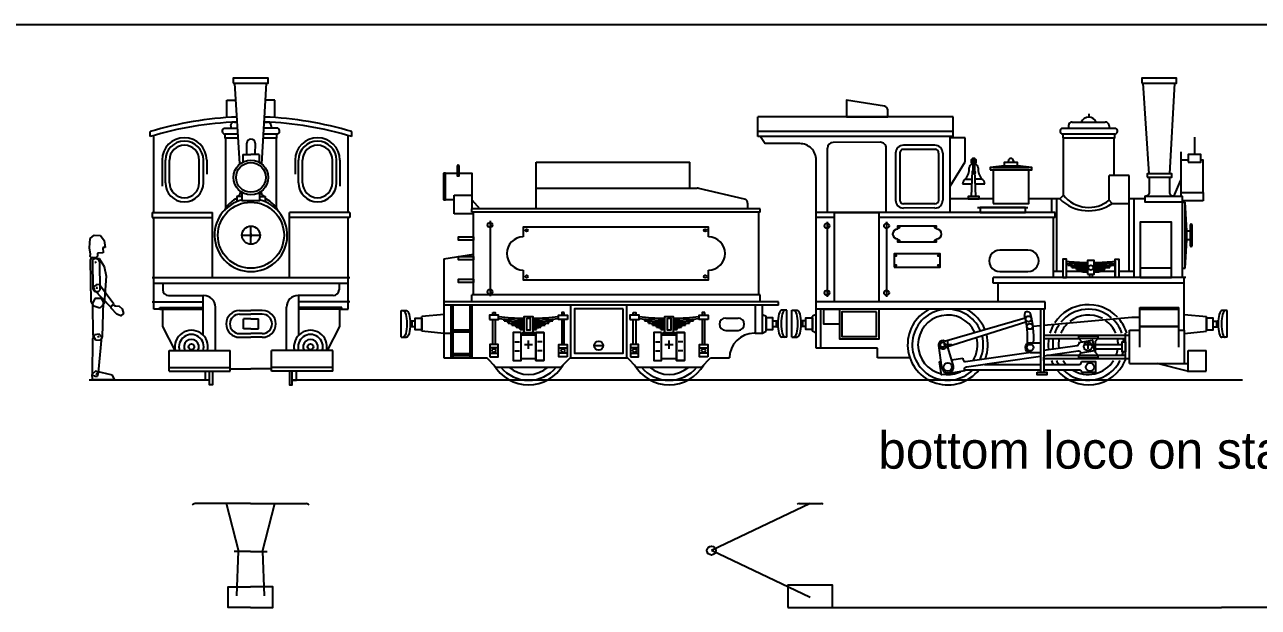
# Model space of a CAD drawing. Extents: x -9190 to 21925, y -3698 to 11555.
# Drawn here: x 20794.9 to 21261.1, y 4204.6 to 4425 of the extents above; entities that cross this region are included whole.
import ezdxf

# ---------------------------------------------------------------- set-up
doc = ezdxf.new("R2010")
doc.units = 0
doc.layers.get('0').update_dxf_attribs({"linetype": 'CONTINUOUS'})
doc.layers.add('1', color=7, linetype='CONTINUOUS')

msp = doc.modelspace()

# ---------------------------------------------------------------- linework, layer by layer
for p, q in [((20876.28, 4372.32), (20874.33, 4402.86)), ((20884.55, 4372.34), (20886.29, 4402.86)), ((21219.83, 4368.53), (21217.64, 4402.86)), ((21227.64, 4368.53), (21229.61, 4402.86)), ((20871.36, 4396.43), (20874.74, 4396.43)), ((20871.36, 4389.86), (20871.36, 4396.43)), ((20889.49, 4396.43), (20885.93, 4396.43)), ((20889.49, 4389.86), (20889.49, 4396.43)), ((20872.77, 4386.76), (20872.77, 4386.76)), ((20872.77, 4386.76), (20872.77, 4385.83)), ((20874.17, 4388.17), (20875.27, 4388.17)), ((20885.45, 4388.17), (20886.67, 4388.17)), ((20888.08, 4386.76), (20888.08, 4385.83)), ((21072.02, 4382.68), (21072.02, 4390.18)), ((21145.77, 4390.18), (21072.02, 4390.18)), ((21145.77, 4382.69), (21145.77, 4390.18)), ((21189.36, 4386.76), (21189.36, 4385.83)), ((21189.36, 4386.76), (21189.36, 4386.76)), ((21190.77, 4388.17), (21203.27, 4388.17)), ((21197.02, 4391.3), (21197.02, 4390.05)), ((21204.68, 4386.76), (21204.68, 4385.83)), ((20842.3, 4382.68), (20842.3, 4384.55)), ((20843.71, 4353.93), (20843.71, 4383.09)), ((20870.27, 4385.83), (20875.42, 4385.83)), ((20890.58, 4385.83), (20885.32, 4385.83)), ((20917.14, 4353.93), (20917.14, 4383.09)), ((20917.14, 4353.93), (20917.14, 4383.09)), ((20918.55, 4382.68), (20918.55, 4384.55)), ((21145.77, 4384.56), (21072.02, 4384.55)), ((21145.77, 4382.69), (21072.02, 4382.68)), ((21072.96, 4382.68), (21074.75, 4380.02)), ((21144.68, 4353.94), (21144.68, 4382.69)), ((21150.3, 4382.21), (21144.68, 4382.21)), ((21150.3, 4373.15), (21150.3, 4382.21)), ((21186.86, 4385.83), (21207.18, 4385.83)), ((21236.93, 4382.51), (21236.93, 4375.87)), ((20878.86, 4375.87), (20878.86, 4380.18)), ((20881.99, 4380.18), (20881.96, 4375.87)), ((21087.8, 4380.02), (21074.75, 4380.02)), ((21098.27, 4353.93), (21098.27, 4378.3)), ((21118.27, 4380.5), (21100.46, 4380.49)), ((21120.46, 4353.93), (21120.46, 4378.31)), ((21138.89, 4379.41), (21127.02, 4379.4)), ((21138.89, 4377.84), (21127.02, 4377.84)), ((20846.83, 4373.77), (20846.83, 4363.93)), ((20848.08, 4365.18), (20848.08, 4373.77)), ((20849.64, 4365.18), (20849.64, 4373.77)), ((20860.89, 4365.18), (20860.89, 4373.77)), ((20862.46, 4365.18), (20862.46, 4373.77)), ((20863.71, 4373.77), (20863.71, 4368.51)), ((20877.36, 4375.87), (20877.36, 4373.04)), ((20877.36, 4375.87), (20880.42, 4375.87)), ((20878.08, 4375.87), (20878.86, 4375.87)), ((20883.49, 4375.87), (20880.42, 4375.87)), ((20883.49, 4375.87), (20883.49, 4373.04)), ((20897.14, 4373.77), (20897.14, 4368.51)), ((20898.39, 4365.18), (20898.39, 4373.77)), ((20899.96, 4365.18), (20899.96, 4373.77)), ((20911.21, 4365.18), (20911.21, 4373.77)), ((20912.77, 4365.18), (20912.77, 4373.77)), ((20914.02, 4373.77), (20914.02, 4363.93)), ((20988.27, 4355.34), (20988.27, 4372.99)), ((20988.27, 4372.99), (21046.24, 4372.99)), ((21046.24, 4363.15), (21046.24, 4372.99)), ((21094.05, 4302.68), (21094.05, 4373.77)), ((21124.05, 4376.43), (21124.05, 4358.62)), ((21125.61, 4376.43), (21125.61, 4358.62)), ((21140.3, 4376.44), (21140.3, 4358.62)), ((21141.86, 4376.44), (21141.86, 4358.62)), ((21144.68, 4363.93), (21150.3, 4373.15)), ((21153.23, 4373.28), (21153.23, 4369.75)), ((21153.85, 4373.28), (21153.85, 4369.75)), ((21166.67, 4372.88), (21166.67, 4373.5)), ((21168.55, 4373.5), (21168.55, 4372.88)), ((21231.86, 4376.92), (21231.86, 4360.05)), ((21152.76, 4360.05), (21153.07, 4369.75)), ((21153.07, 4369.75), (21154.01, 4369.75)), ((21154.32, 4360.05), (21154.01, 4369.75)), ((21165.18, 4371.63), (21159.83, 4370.98)), ((21175.46, 4370.98), (21170.11, 4371.63)), ((21149.3, 4364.74), (21152.91, 4364.74)), ((21150.53, 4366.6), (21152.97, 4366.6)), ((21156.55, 4366.6), (21154.11, 4366.6)), ((21154.17, 4364.74), (21157.78, 4364.74)), ((21212.33, 4367.98), (21204.75, 4367.98)), ((21204.75, 4358.66), (21204.75, 4367.98)), ((21212.33, 4357.36), (21212.33, 4367.98)), ((21229.21, 4360.05), (21231.86, 4366.13)), ((20875.09, 4360.05), (20875.09, 4358.03)), ((20876.52, 4361.96), (20876.52, 4361.61)), ((20884.33, 4361.96), (20884.33, 4361.61)), ((20885.76, 4360.05), (20885.76, 4358.03)), ((20889.96, 4359.11), (20889.96, 4355.86)), ((20957.26, 4353.46), (20957.26, 4360.51)), ((20957.26, 4360.51), (20963.89, 4360.51)), ((20963.89, 4358.77), (20966.87, 4355.34)), ((20988.27, 4363.15), (21049, 4363.15)), ((21066.91, 4359.05), (21049.71, 4363.07)), ((21160.93, 4359.11), (21144.68, 4359.11)), ((21186.08, 4359.11), (21174.36, 4359.11)), ((21183.12, 4353.94), (21183.12, 4359.11)), ((21185, 4331.61), (21185, 4359.11)), ((21186.08, 4359.11), (21187.49, 4360.51)), ((21218.27, 4359.11), (21212.33, 4359.11)), ((21212.33, 4331.61), (21212.33, 4359.11)), ((21214.21, 4329.42), (21214.21, 4359.11)), ((21218.27, 4360.05), (21218.27, 4358.03)), ((21232.49, 4331.61), (21232.49, 4359.11)), ((21240.3, 4361.55), (21240.3, 4358.43)), ((20870.89, 4355.86), (20870.25, 4354.61)), ((20889.96, 4355.86), (20890.6, 4354.61)), ((20963.89, 4354.09), (20963.89, 4355.34)), ((21072.8, 4355.34), (20963.89, 4355.34)), ((21068.11, 4357.53), (21068.11, 4355.34)), ((21072.8, 4354.09), (21072.8, 4355.34)), ((21138.9, 4357.22), (21127.02, 4357.22)), ((21138.9, 4355.66), (21127.02, 4355.65)), ((21154.99, 4355.81), (21174.05, 4355.81)), ((21205.84, 4357.36), (21204.75, 4358.66)), ((21205.84, 4357.36), (21212.33, 4357.36)), ((21240.3, 4358.43), (21232.49, 4358.43)), ((21232.49, 4357.86), (21233.43, 4357.86)), ((21234.05, 4347.07), (21233.43, 4357.86)), ((21233.43, 4332.86), (21233.43, 4357.86)), ((20843.08, 4353.93), (20843.08, 4352.05)), ((20843.08, 4353.93), (20865.89, 4353.93)), ((20843.08, 4352.05), (20865.89, 4352.05)), ((20843.71, 4317.38), (20843.71, 4352.05)), ((20865.89, 4329.42), (20865.89, 4353.93)), ((20917.77, 4353.93), (20894.96, 4353.93)), ((20894.96, 4329.42), (20894.96, 4353.93)), ((20917.77, 4352.05), (20894.96, 4352.05)), ((20917.14, 4317.38), (20917.14, 4352.05)), ((20917.14, 4327.23), (20917.14, 4352.05)), ((20917.77, 4353.93), (20917.77, 4352.05)), ((20964.52, 4353.46), (20957.26, 4353.46)), ((21072.8, 4354.09), (20963.89, 4354.09)), ((20964.52, 4322.84), (20964.52, 4354.09)), ((20970.77, 4350.8), (20970.77, 4322.37)), ((21072.18, 4354.09), (21072.18, 4322.84)), ((21184.36, 4353.94), (21094.05, 4353.93)), ((21100.93, 4352.06), (21094.05, 4352.05)), ((21098.11, 4350.49), (21098.11, 4322.05)), ((21100.93, 4320.18), (21100.93, 4353.93)), ((21100.93, 4353.93), (21117.8, 4353.93)), ((21117.8, 4320.18), (21117.8, 4353.93)), ((21184.36, 4352.07), (21117.8, 4352.06)), ((21120.61, 4350.49), (21120.61, 4322.05)), ((21183.74, 4329.41), (21183.74, 4352.07)), ((21184.36, 4352.07), (21184.36, 4353.94)), ((20876.99, 4345.36), (20883.86, 4345.36)), ((20879.56, 4345.36), (20881.29, 4345.36)), ((20880.42, 4341.92), (20880.42, 4348.8)), ((20880.42, 4346.04), (20880.42, 4344.68)), ((21233.43, 4332.86), (21234.05, 4343.64)), ((20953.27, 4336.43), (20964.52, 4338.25)), ((20953.27, 4336.43), (20953.27, 4298.93)), ((21174.05, 4339.72), (21163.42, 4339.72)), ((21207.02, 4335.51), (21207.02, 4329.42)), ((21163.42, 4331.61), (21174.05, 4331.61)), ((21174.05, 4331.61), (21174.05, 4331.61)), ((21187.18, 4331.61), (21183.74, 4331.61)), ((21194.24, 4331.61), (21188.58, 4331.61)), ((21189.08, 4334.05), (21189.15, 4334.75)), ((21190.65, 4333.21), (21190.71, 4333.91)), ((21192.44, 4332.38), (21192.48, 4333.09)), ((21194.24, 4331.59), (21194.26, 4332.3)), ((21201.36, 4331.59), (21201.34, 4332.3)), ((21207.02, 4331.61), (21201.36, 4331.61)), ((21203.16, 4332.38), (21203.12, 4333.09)), ((21204.95, 4333.21), (21204.89, 4333.91)), ((21206.52, 4334.05), (21206.46, 4334.75)), ((21214.21, 4331.61), (21208.43, 4331.61)), ((21228.27, 4332.86), (21216.4, 4332.86)), ((21232.49, 4332.86), (21233.43, 4332.86)), ((21232.49, 4329.42), (21232.49, 4331.61)), ((20843.08, 4329.42), (20917.77, 4329.42)), ((20843.71, 4327.23), (20917.14, 4327.23)), ((20847.14, 4327.23), (20847.14, 4324.73)), ((20913.71, 4327.23), (20913.71, 4324.73)), ((21233.74, 4329.42), (21160.93, 4329.41)), ((21160.93, 4327.22), (21160.93, 4329.41)), ((21233.11, 4327.23), (21160.93, 4327.22)), ((21162.8, 4320.19), (21162.8, 4327.22)), ((21197.33, 4330.67), (21197.33, 4329.42)), ((21198.27, 4330.67), (21198.27, 4329.42)), ((21233.11, 4309.41), (21233.11, 4329.42)), ((20849.33, 4322.55), (20862.61, 4322.55)), ((20862.34, 4307.58), (20862.34, 4322.55)), ((20911.52, 4322.55), (20898.24, 4322.55)), ((20898.5, 4307.58), (20898.5, 4322.55)), ((20963.89, 4320.18), (20963.89, 4322.84)), ((21072.8, 4322.84), (20963.89, 4322.84)), ((21072.8, 4320.18), (21072.8, 4322.84)), ((20843.08, 4320.19), (20862.34, 4320.19)), ((20846.99, 4317.38), (20843.71, 4317.38)), ((20846.05, 4318), (20862.34, 4318)), ((20846.05, 4317.38), (20846.05, 4318)), ((20846.05, 4317.38), (20862.34, 4317.38)), ((20846.99, 4317.38), (20846.99, 4310.81)), ((20866.99, 4301.75), (20866.99, 4318.17)), ((20876.13, 4316.91), (20880.42, 4316.91)), ((20884.72, 4316.91), (20880.42, 4316.91)), ((20893.86, 4301.75), (20893.86, 4318.17)), ((20917.77, 4320.19), (20898.5, 4320.19)), ((20914.8, 4318), (20898.5, 4318)), ((20914.8, 4317.38), (20898.5, 4317.38)), ((20913.86, 4317.38), (20913.86, 4310.81)), ((20913.86, 4317.38), (20917.14, 4317.38)), ((20914.8, 4317.38), (20914.8, 4318)), ((20937.14, 4306.75), (20937.14, 4316.91)), ((20937.14, 4316.91), (20939.17, 4316.91)), ((20953.27, 4320.18), (20953.27, 4318.93)), ((21079.83, 4320.18), (20953.27, 4320.18)), ((21079.83, 4318.93), (20953.27, 4318.93)), ((21079.83, 4318.93), (21079.83, 4320.18)), ((21082.99, 4316.97), (21080.96, 4316.97)), ((21082.99, 4306.82), (21082.99, 4316.97)), ((21084.8, 4306.82), (21084.8, 4316.97)), ((21084.8, 4316.97), (21086.83, 4316.97)), ((21180.61, 4320.19), (21094.05, 4320.18)), ((21180.61, 4317.38), (21094.05, 4317.37)), ((21095.77, 4302.68), (21095.77, 4317.37)), ((21178.74, 4317.38), (21178.74, 4293.53)), ((21179.99, 4317.38), (21179.99, 4293.53)), ((21180.61, 4317.38), (21180.61, 4320.19)), ((21216.36, 4302.99), (21216.36, 4318)), ((21216.36, 4318), (21231.05, 4318)), ((21216.36, 4317.38), (21231.05, 4317.38)), ((21231.05, 4302.99), (21231.05, 4318)), ((21249.36, 4316.91), (21247.33, 4316.91)), ((21249.36, 4306.75), (21249.36, 4316.91)), ((20876.13, 4315.5), (20880.42, 4315.5)), ((20880.42, 4313.7), (20877.61, 4313.7)), ((20877.61, 4309.95), (20877.61, 4313.7)), ((20884.72, 4315.5), (20880.42, 4315.5)), ((20880.42, 4313.7), (20883.24, 4313.7)), ((20883.24, 4309.95), (20883.24, 4313.7)), ((20941.21, 4312.92), (20940.54, 4313.1)), ((20941.21, 4312.92), (20941.21, 4310.73)), ((20942.46, 4312.92), (20941.21, 4312.92)), ((20953.39, 4315.42), (20944.96, 4314.64)), ((20944.96, 4309.02), (20944.96, 4314.64)), ((20976.09, 4312.99), (20976.16, 4313.68)), ((20977.57, 4312.14), (20977.63, 4312.84)), ((20993.03, 4312.14), (20992.97, 4312.84)), ((20994.52, 4312.99), (20994.45, 4313.68)), ((21029.21, 4312.99), (21029.28, 4313.68)), ((21030.69, 4312.14), (21030.75, 4312.84)), ((21046.16, 4312.14), (21046.1, 4312.84)), ((21047.64, 4312.99), (21047.57, 4313.68)), ((21059.83, 4314.04), (21064.52, 4314.04)), ((21073.74, 4315.43), (21075.18, 4314.71)), ((21075.18, 4309.08), (21075.18, 4314.71)), ((21077.68, 4312.99), (21078.93, 4312.99)), ((21078.93, 4312.99), (21079.6, 4313.17)), ((21078.93, 4312.99), (21078.93, 4310.8)), ((21088.86, 4312.99), (21088.19, 4313.17)), ((21088.86, 4312.99), (21088.86, 4310.8)), ((21090.11, 4312.99), (21088.86, 4312.99)), ((21094.05, 4315.43), (21092.61, 4314.71)), ((21092.61, 4309.08), (21092.61, 4314.71)), ((21142.55, 4305.34), (21172.97, 4314.1)), ((21143.21, 4303.15), (21173.3, 4312.6)), ((21179.99, 4311.39), (21213.3, 4314.41)), ((21213.3, 4314.41), (21216.36, 4314.41)), ((21233.11, 4315.42), (21241.55, 4314.64)), ((21241.55, 4309.02), (21241.55, 4314.64)), ((21244.05, 4312.92), (21245.3, 4312.92)), ((21245.3, 4312.92), (21245.97, 4313.1)), ((21245.3, 4312.92), (21245.3, 4310.73)), ((20846.99, 4310.81), (20851.62, 4301.75)), ((20876.13, 4308.16), (20880.42, 4308.16)), ((20880.42, 4309.95), (20877.61, 4309.95)), ((20880.42, 4309.95), (20883.24, 4309.95)), ((20884.72, 4308.16), (20880.42, 4308.16)), ((20913.86, 4310.81), (20909.23, 4301.75)), ((20941.21, 4310.73), (20940.54, 4310.56)), ((20942.46, 4310.73), (20941.21, 4310.73)), ((20953.27, 4308.24), (20944.96, 4309.02)), ((20979.03, 4311.33), (20979.08, 4312.03)), ((20980.59, 4310.53), (20980.63, 4311.23)), ((20982.21, 4309.76), (20982.23, 4310.46)), ((20988.39, 4309.76), (20988.37, 4310.46)), ((20990.01, 4310.53), (20989.98, 4311.23)), ((20991.57, 4311.33), (20991.52, 4312.03)), ((21032.16, 4311.33), (21032.21, 4312.03)), ((21033.72, 4310.53), (21033.75, 4311.23)), ((21035.34, 4309.76), (21035.36, 4310.46)), ((21041.52, 4309.76), (21041.49, 4310.46)), ((21043.14, 4310.53), (21043.1, 4311.23)), ((21044.69, 4311.33), (21044.65, 4312.03)), ((21059.83, 4309.36), (21064.52, 4309.36)), ((21070.93, 4308.3), (21070.61, 4308.3)), ((21073.74, 4308.3), (21075.18, 4309.08)), ((21077.68, 4310.8), (21078.93, 4310.8)), ((21078.93, 4310.8), (21079.6, 4310.62)), ((21088.86, 4310.8), (21088.19, 4310.62)), ((21090.11, 4310.8), (21088.86, 4310.8)), ((21094.05, 4308.3), (21092.61, 4309.08)), ((21175.85, 4311.01), (21178.74, 4311.27)), ((21179.99, 4307.59), (21212.46, 4307.59)), ((21210.89, 4298), (21210.89, 4308.31)), ((21212.46, 4296.91), (21212.46, 4309.41)), ((21212.46, 4309.41), (21216.36, 4309.41)), ((21231.05, 4310.81), (21216.36, 4310.81)), ((21216.36, 4310.81), (21231.05, 4310.81)), ((21231.05, 4309.41), (21233.24, 4309.41)), ((21233.24, 4296.91), (21233.24, 4309.41)), ((21233.24, 4308.24), (21241.55, 4309.02)), ((21244.05, 4310.73), (21245.3, 4310.73)), ((21245.3, 4310.73), (21245.97, 4310.56)), ((20876.13, 4306.75), (20880.42, 4306.75)), ((20884.72, 4306.75), (20880.42, 4306.75)), ((20937.14, 4306.75), (20939.17, 4306.75)), ((20980.14, 4305.03), (20981.86, 4305.03)), ((20986.86, 4303.94), (20983.74, 4303.94)), ((20985.3, 4302.38), (20985.3, 4305.5)), ((20990.46, 4305.03), (20988.74, 4305.03)), ((21010.14, 4303.62), (21013.58, 4303.62)), ((21033.27, 4305.03), (21034.99, 4305.03)), ((21039.99, 4303.94), (21036.86, 4303.94)), ((21038.43, 4302.38), (21038.43, 4305.5)), ((21043.58, 4305.03), (21041.86, 4305.03)), ((21082.99, 4306.82), (21080.96, 4306.82)), ((21084.8, 4306.82), (21086.83, 4306.82)), ((21141.56, 4295.34), (21140.32, 4303.71)), ((21145.3, 4303.94), (21142.18, 4303.94)), ((21143.74, 4302.38), (21143.74, 4305.5)), ((21145.76, 4296.34), (21143.74, 4303.04)), ((21174.85, 4304.71), (21178.74, 4304.71)), ((21179.99, 4306.34), (21193.24, 4306.34)), ((21198.43, 4303.94), (21195.3, 4303.94)), ((21196.86, 4302.38), (21196.86, 4305.5)), ((21200.46, 4306.34), (21210.89, 4306.34)), ((21249.36, 4306.75), (21247.33, 4306.75)), ((20849.49, 4293.94), (20849.49, 4301.75)), ((20849.49, 4301.75), (20872.61, 4301.75)), ((20863.71, 4302.37), (20863.71, 4302.37)), ((20872.61, 4293.94), (20872.61, 4301.75)), ((20911.36, 4301.75), (20888.24, 4301.75)), ((20888.24, 4293.94), (20888.24, 4301.75)), ((20897.14, 4302.37), (20897.14, 4302.37)), ((20897.14, 4302.37), (20897.14, 4302.37)), ((20911.36, 4293.94), (20911.36, 4301.75)), ((20953.27, 4298.93), (20969.59, 4298.93)), ((20973.03, 4295.49), (20969.59, 4298.93)), ((20980.14, 4301.58), (20981.86, 4301.58)), ((20990.46, 4301.58), (20988.74, 4301.58)), ((20997.57, 4295.49), (21001.01, 4298.93)), ((21001.01, 4298.93), (21022.72, 4298.93)), ((21026.15, 4295.49), (21022.72, 4298.93)), ((21033.27, 4301.58), (21034.99, 4301.58)), ((21043.58, 4301.58), (21041.86, 4301.58)), ((21050.7, 4295.49), (21054.14, 4298.93)), ((21054.14, 4298.93), (21061.24, 4298.93)), ((21061.24, 4298.93), (21061.24, 4298.93)), ((21117.18, 4302.68), (21094.05, 4302.68)), ((21117.18, 4298.94), (21117.18, 4302.68)), ((21129.43, 4298.94), (21117.18, 4298.94)), ((21149.42, 4298.91), (21149.49, 4298.47)), ((21174.85, 4300.96), (21178.74, 4300.96)), ((21179.99, 4298), (21179.99, 4299.25)), ((21179.99, 4298.72), (21212.46, 4298.72)), ((21181.14, 4299.97), (21193.24, 4299.97)), ((21200.46, 4299.97), (21210.89, 4299.97)), ((21234.64, 4301.75), (21241.36, 4301.75)), ((21234.64, 4293.94), (21234.64, 4301.75)), ((21241.36, 4293.94), (21241.36, 4301.75)), ((20849.49, 4295.34), (20872.61, 4295.34)), ((20849.49, 4293.94), (20872.61, 4293.94)), ((20864.8, 4288.78), (20864.8, 4293.94)), ((20872.61, 4294.88), (20880.42, 4294.88)), ((20888.24, 4294.88), (20880.42, 4294.88)), ((20911.36, 4295.34), (20888.24, 4295.34)), ((20911.36, 4293.94), (20888.24, 4293.94)), ((20896.05, 4288.78), (20896.05, 4293.94)), ((20973.03, 4295.49), (20997.57, 4295.49)), ((21026.15, 4295.49), (21050.7, 4295.49)), ((21150.19, 4294.02), (21150.13, 4294.42)), ((21212.46, 4296.91), (21234.33, 4296.91)), ((21234.33, 4293.94), (21222.85, 4296.91)), ((21234.33, 4293.94), (21241.36, 4293.94)), ((20847.61, 4290.5), (20847.61, 4290.5)), ((20880.31, 4243.85), (20859.34, 4243.85)), ((20875.83, 4225.73), (20871.15, 4243.85)), ((20880.31, 4243.85), (20901.28, 4243.85)), ((20884.8, 4225.73), (20889.47, 4243.85)), ((21091.75, 4243.85), (21054.44, 4226.11)), ((21087.53, 4243.85), (21095.97, 4243.85)), ((20880.31, 4225.72), (20874.06, 4225.72)), ((20875.09, 4208.94), (20875.68, 4225.88)), ((20880.31, 4225.72), (20886.56, 4225.72)), ((20885.53, 4208.94), (20884.94, 4225.88)), ((21091.75, 4208.36), (21054.44, 4226.11)), ((21083.35, 4204.63), (21247.2, 4204.63)), ((21411.06, 4204.63), (21247.2, 4204.63))]:
    msp.add_line(p, q)
at = {"color": 5}
for p, q in [((20864.8, 4290.5), (20819.33, 4290.5)), ((20944.78, 4290.5), (20896.05, 4290.5)), ((21255.14, 4290.5), (20937.86, 4290.5))]:
    msp.add_line(p, q, dxfattribs=at)
for points in [[(20550, 4425), (21925, 4425), (21925, 3560), (20550, 3560)], [(20873.75, 4402.86), (20886.88, 4402.86), (20886.88, 4404.73), (20873.75, 4404.73)], [(21217.06, 4402.86), (21230.19, 4402.86), (21230.19, 4404.73), (21217.06, 4404.73)], [(21187.18, 4382.23), (21206.86, 4382.23), (21206.86, 4383.64), (21187.18, 4383.64)], [(21153.15, 4373.85), (21153.93, 4373.85), (21153.93, 4374.32), (21153.15, 4374.32)], [(21165.11, 4371.63), (21170.11, 4371.63), (21170.11, 4372.88), (21165.11, 4372.88)], [(21234.54, 4373.04), (21239.32, 4373.04), (21239.32, 4375.87), (21234.54, 4375.87)], [(20953.27, 4358.77), (20953.89, 4358.77), (20953.89, 4368.77), (20953.27, 4368.77)], [(21159.83, 4370.05), (21175.46, 4370.05), (21175.46, 4370.98), (21159.83, 4370.98)], [(21160.93, 4357.36), (21174.36, 4357.36), (21174.36, 4370.05), (21160.93, 4370.05)], [(21219.05, 4367.28), (21228.43, 4367.28), (21228.43, 4368.53), (21219.05, 4368.53)], [(21151.51, 4359.11), (21155.57, 4359.11), (21155.57, 4360.05), (21151.51, 4360.05)], [(21155.93, 4353.94), (21173.11, 4353.94), (21173.11, 4355.81), (21155.93, 4355.81)], [(21216.4, 4329.42), (21228.27, 4329.42), (21228.27, 4350.36), (21216.4, 4350.36)], [(21235.3, 4343.64), (21234.05, 4343.64), (21234.05, 4347.07), (21235.3, 4347.07)], [(20964.52, 4343.46), (20958.89, 4343.46), (20958.89, 4344.71), (20964.52, 4344.71)], [(20964.52, 4336.11), (20958.89, 4336.11), (20958.89, 4337.36), (20964.52, 4337.36)], [(21123.43, 4333.31), (21140.93, 4333.31), (21140.93, 4338.31), (21123.43, 4338.31)], [(21187.18, 4329.42), (21188.58, 4329.42), (21188.58, 4336.29), (21187.18, 4336.29)], [(21196.55, 4330.67), (21199.05, 4330.67), (21199.05, 4335.82), (21196.55, 4335.82)], [(21208.43, 4329.42), (21207.02, 4329.42), (21207.02, 4336.29), (21208.43, 4336.29)], [(20964.52, 4327.5), (20958.89, 4327.5), (20958.89, 4328.75), (20964.52, 4328.75)], [(20828.53, 4319.09), (20829.17, 4318.7), (20830.69, 4318.55), (20831.78, 4317.51), (20832.27, 4315.78), (20831.22, 4314.86), (20829.78, 4315.49), (20827.66, 4317.82), (20827.6, 4318.45), (20828.09, 4319)], [(20956.08, 4318.93), (20953.27, 4318.93), (20953.27, 4308.3), (20956.08, 4308.3)], [(20956.08, 4318.93), (20956.71, 4318.93), (20956.71, 4298.93), (20956.08, 4298.93)], [(20963.27, 4318.93), (20963.89, 4318.93), (20963.89, 4298.93), (20963.27, 4298.93)], [(21022.49, 4318.93), (21001.24, 4318.93), (21001.24, 4298.93), (21022.49, 4298.93)], [(21021.08, 4317.52), (21002.64, 4317.52), (21002.64, 4300.8), (21021.08, 4300.8)], [(21073.74, 4318.93), (21070.93, 4318.93), (21070.93, 4308.3), (21073.74, 4308.3)], [(21102.8, 4311.75), (21096.95, 4311.75), (21096.95, 4317.37), (21102.8, 4317.37)], [(21117.8, 4317.37), (21102.8, 4317.37), (21102.8, 4306.12), (21117.8, 4306.12)], [(20944.96, 4309.64), (20942.46, 4309.64), (20942.46, 4314.02), (20944.96, 4314.02)], [(20970.54, 4313.46), (20973.97, 4313.46), (20973.97, 4315.18), (20970.54, 4315.18)], [(20971.79, 4316.11), (20972.72, 4316.11), (20972.72, 4315.18), (20971.79, 4315.18)], [(20971.79, 4313.46), (20972.72, 4313.46), (20972.72, 4304.09), (20971.79, 4304.09)], [(20983.58, 4308.62), (20987.02, 4308.62), (20987.02, 4314.55), (20983.58, 4314.55)], [(20984.67, 4314.04), (20985.94, 4314.04), (20985.94, 4309.44), (20984.67, 4309.44)], [(21000.07, 4313.46), (20996.63, 4313.46), (20996.63, 4315.18), (21000.07, 4315.18)], [(20998.82, 4316.11), (20997.88, 4316.11), (20997.88, 4315.18), (20998.82, 4315.18)], [(20998.82, 4313.46), (20997.88, 4313.46), (20997.88, 4304.09), (20998.82, 4304.09)], [(21023.66, 4313.46), (21027.1, 4313.46), (21027.1, 4315.18), (21023.66, 4315.18)], [(21024.91, 4316.11), (21025.85, 4316.11), (21025.85, 4315.18), (21024.91, 4315.18)], [(21024.91, 4313.46), (21025.85, 4313.46), (21025.85, 4304.09), (21024.91, 4304.09)], [(21036.71, 4308.62), (21040.14, 4308.62), (21040.14, 4314.55), (21036.71, 4314.55)], [(21037.79, 4314.04), (21039.06, 4314.04), (21039.06, 4309.44), (21037.79, 4309.44)], [(21053.19, 4313.46), (21049.76, 4313.46), (21049.75, 4315.18), (21053.19, 4315.18)], [(21051.94, 4316.11), (21051, 4316.11), (21051, 4315.18), (21051.94, 4315.18)], [(21051.94, 4313.46), (21051, 4313.46), (21051, 4304.09), (21051.94, 4304.09)], [(21075.18, 4309.71), (21077.68, 4309.71), (21077.68, 4314.08), (21075.18, 4314.08)], [(21092.61, 4309.71), (21090.11, 4309.71), (21090.11, 4314.08), (21092.61, 4314.08)], [(21116.86, 4316.43), (21103.74, 4316.43), (21103.74, 4307.06), (21116.86, 4307.06)], [(21241.55, 4309.64), (21244.05, 4309.64), (21244.05, 4314.02), (21241.55, 4314.02)], [(20956.71, 4308.77), (20963.27, 4308.77), (20963.27, 4309.4), (20956.71, 4309.4)], [(20982.49, 4308.62), (20979.52, 4308.62), (20979.52, 4297.99), (20982.49, 4297.99)], [(20982.49, 4307.68), (20988.11, 4307.68), (20988.11, 4298.62), (20982.49, 4298.62)], [(20982.96, 4308.62), (20987.64, 4308.62), (20987.64, 4307.68), (20982.96, 4307.68)], [(20988.11, 4308.62), (20991.08, 4308.62), (20991.08, 4297.99), (20988.11, 4297.99)], [(21035.61, 4308.62), (21032.64, 4308.62), (21032.64, 4297.99), (21035.61, 4297.99)], [(21035.61, 4307.68), (21041.24, 4307.68), (21041.24, 4298.62), (21035.61, 4298.62)], [(21036.08, 4308.62), (21040.77, 4308.62), (21040.77, 4307.68), (21036.08, 4307.68)], [(21041.24, 4308.62), (21044.21, 4308.62), (21044.21, 4297.99), (21041.24, 4297.99)], [(20970.69, 4299.41), (20973.82, 4299.41), (20973.82, 4304.09), (20970.69, 4304.09)], [(20999.91, 4299.41), (20996.79, 4299.41), (20996.79, 4304.09), (20999.91, 4304.09)], [(21023.82, 4299.41), (21026.94, 4299.41), (21026.94, 4304.09), (21023.82, 4304.09)], [(21053.04, 4299.41), (21049.91, 4299.41), (21049.91, 4304.09), (21053.04, 4304.09)], [(21193.24, 4307.28), (21200.46, 4307.28), (21200.46, 4306.25), (21193.24, 4306.25)], [(21209.64, 4303.88), (21199.43, 4303.88), (21199.43, 4302.44), (21209.64, 4302.44)], [(21210.89, 4301.28), (21209.64, 4301.28), (21209.64, 4305.03), (21210.89, 4305.03)], [(20956.71, 4299.87), (20963.27, 4299.87), (20963.27, 4300.49), (20956.71, 4300.49)], [(20970.69, 4300.73), (20973.82, 4300.73), (20973.82, 4302.76), (20970.69, 4302.76)], [(20999.91, 4300.73), (20996.79, 4300.73), (20996.79, 4302.76), (20999.91, 4302.76)], [(21023.82, 4300.73), (21026.94, 4300.73), (21026.94, 4302.76), (21023.82, 4302.76)], [(21053.04, 4300.73), (21049.91, 4300.73), (21049.91, 4302.76), (21053.04, 4302.76)], [(21193.24, 4300.06), (21200.46, 4300.06), (21200.46, 4299.03), (21193.24, 4299.03)], [(21177.49, 4293.53), (21181.24, 4293.53), (21181.24, 4292.59), (21177.49, 4292.59)], [(21083.35, 4204.63), (21100.22, 4204.63), (21100.22, 4213.07), (21083.35, 4213.07)]]:
    msp.add_lwpolyline(points, close=True)
msp.add_lwpolyline([(21105.46, 4390.18), (21121.08, 4390.18), (21121.08, 4392.73, 0.368472), (21119.9, 4394.11), (21105.46, 4396.43)], format="xyb", close=True)
for points in [[(20875.55, 4383.64), (20870.58, 4383.64), (20870.58, 4382.23), (20875.64, 4382.23)], [(20870.89, 4355.86), (20870.89, 4382.23), (20875.64, 4382.23)], [(20885.11, 4382.23), (20890.27, 4382.23), (20890.27, 4383.64), (20885.19, 4383.64)], [(20885.11, 4382.23), (20889.96, 4382.23), (20889.96, 4355.86)], [(21187.49, 4360.51), (21187.49, 4382.23), (21206.55, 4382.23), (21206.55, 4367.98)], [(21153.85, 4372.92), (21154.48, 4372.92), (21154.48, 4373.85), (21152.6, 4373.85), (21152.6, 4372.92), (21153.23, 4372.92)], [(21153.23, 4372.92), (21153.02, 4372.92), (21153.02, 4372.2), (21153.23, 4372.2)], [(21153.85, 4372.2), (21154.06, 4372.2), (21154.06, 4372.92), (21153.85, 4372.92)], [(21234.54, 4373.8), (21231.86, 4373.8), (21231.86, 4361.55), (21240.3, 4361.55), (21240.3, 4373.8), (21239.32, 4373.8)], [(20957.26, 4358.77), (20953.27, 4358.77), (20953.27, 4368.77), (20958.35, 4368.77)], [(20958.35, 4371.51), (20958.35, 4367.84), (20959.13, 4367.84), (20959.13, 4371.51)], [(20959.13, 4368.77), (20963.89, 4368.77), (20963.89, 4355.34)], [(20877.14, 4360.05), (20875.09, 4360.05)], [(20883.71, 4361.55), (20883.71, 4358.43), (20877.14, 4358.43), (20877.14, 4361.55)], [(20883.71, 4360.05), (20885.76, 4360.05)], [(21053.35, 4344.71), (21053.35, 4348.46), (20983.35, 4348.46), (20983.35, 4344.71)], [(21139.55, 4347.69), (21139.55, 4348.82), (21124.8, 4348.82), (21124.8, 4347.69)], [(21235.3, 4349.18), (21235.3, 4341.53)], [(21236.08, 4341.53), (21236.08, 4349.18)], [(21124.8, 4343.94), (21124.8, 4342.82), (21139.55, 4342.82), (21139.55, 4343.94)], [(20983.35, 4332.21), (20983.35, 4328.46), (21053.35, 4328.46), (21053.35, 4332.21)], [(20991.08, 4308.62), (20988.11, 4308.62), (20988.11, 4297.99), (20991.08, 4297.99)], [(21044.21, 4308.62), (21041.24, 4308.62), (21041.24, 4297.99), (21044.21, 4297.99)], [(21193.24, 4306.25), (21194.27, 4305.22), (21194.27, 4305)], [(21193.33, 4304.85), (21198.42, 4305.65), (21199.06, 4301.58), (21193.97, 4300.77)], [(21200.46, 4306.25), (21199.43, 4305.22), (21199.43, 4301.09), (21200.46, 4300.06)], [(21145.19, 4298.24), (21149.42, 4298.91)], [(21193.97, 4300.79), (21193.24, 4300.06)], [(20865.89, 4293.94), (20865.89, 4288.78), (20864.8, 4288.78), (20864.8, 4290.5), (20863.24, 4290.5), (20863.24, 4293.94)], [(20894.96, 4293.94), (20894.96, 4288.78), (20896.05, 4288.78), (20896.05, 4290.5), (20897.61, 4290.5), (20897.61, 4293.94)], [(21150.19, 4294.02), (21141.39, 4292.62), (21140.61, 4297.51), (21141.22, 4297.61)], [(21150.12, 4294.47), (21178.74, 4294.47)], [(21157.66, 4296.53), (21178.74, 4296.53)], [(21194.27, 4297.56), (21199.55, 4297.56), (21199.55, 4293.44), (21194.27, 4293.44)], [(20880.31, 4204.63), (20871.88, 4204.63), (20871.88, 4212.44), (20880.31, 4212.44)], [(20880.31, 4204.63), (20888.75, 4204.63), (20888.75, 4212.44), (20880.31, 4212.44)]]:
    msp.add_lwpolyline(points)
for points in [[(21219.83, 4367.28), (21219.83, 4361.61, -0.414214), (21218.27, 4360.05), (21218.27, 4360.05), (21218.27, 4358.03), (21232.49, 4358.03), (21232.49, 4360.05), (21218.27, 4360.05)], [(21230.11, 4360.05), (21229.21, 4360.05, -0.414214), (21227.64, 4361.61), (21227.64, 4367.19)], [(21179.99, 4301.86), (21192.67, 4303.7, 0.414214), (21193.36, 4304.64), (21193.33, 4304.85)], [(21149.49, 4298.47), (21149.52, 4298.27, 0.414214), (21150.47, 4297.58), (21174.31, 4301.04)], [(21150.13, 4294.42), (21150.1, 4294.63, -0.414214), (21150.78, 4295.57), (21178.74, 4299.63)], [(21179.99, 4299.8), (21192.99, 4301.66, -0.414214), (21193.94, 4300.98), (21193.97, 4300.77)], [(21179.99, 4296.53), (21193.44, 4296.53, 0.414214), (21194.27, 4297.36), (21194.27, 4297.56)], [(21179.99, 4294.47), (21193.44, 4294.47, -0.414214), (21194.27, 4293.64), (21194.27, 4293.44)]]:
    msp.add_lwpolyline(points, format="xyb")
for centre, radius in [((20880.42, 4367.23), 6.56), ((20880.42, 4367.23), 5.62), ((21153.54, 4369.06), 0.312), ((20880.42, 4345.36), 12.5), ((20970.77, 4349.24), 0.938), ((21098.11, 4348.93), 0.938), ((21120.61, 4348.93), 0.938), ((20880.42, 4345.36), 3.44), ((20984.6, 4347.21), 0.5), ((21052.1, 4347.21), 0.5), ((21125.33, 4348.29), 0.25), ((21139.02, 4348.29), 0.25), ((21125.33, 4343.35), 0.25), ((21139.02, 4343.35), 0.25), ((21124.05, 4337.68), 0.25), ((21140.3, 4337.68), 0.25), ((21124.05, 4333.93), 0.25), ((21140.3, 4333.93), 0.25), ((21197.8, 4333.08), 0.938), ((20984.6, 4329.71), 0.5), ((21052.1, 4329.71), 0.5), ((20970.77, 4323.93), 0.938), ((21098.11, 4323.62), 0.938), ((21120.61, 4323.62), 0.938), ((21174.27, 4313.69), 1.09), ((21174.76, 4310.9), 1.09), ((20857.92, 4303.16), 1.09), ((20902.92, 4303.16), 1.09), ((21011.86, 4303.62), 1.72), ((21141.86, 4303.94), 0.938), ((21174.85, 4302.84), 1.25), ((21196.7, 4303.3), 1.56), ((20972.25, 4301.75), 0.688), ((20998.35, 4301.75), 0.688), ((21025.38, 4301.75), 0.688), ((21051.47, 4301.75), 0.688), ((21143.74, 4295.5), 1.56), ((21197.49, 4295.5), 1.56), ((21054.44, 4226.11), 1.69)]:
    msp.add_circle(centre, radius)
for centre, radius, start, end in [((20880.42, 4258.16), 132.01, 92.2917, 106.7859), ((20880.42, 4256.29), 132.01, 92.24, 106.7859), ((20874.17, 4386.76), 1.41, 90, 180), ((20880.42, 4256.29), 132.01, 73.2141, 87.8154), ((20880.42, 4258.16), 132.01, 73.2141, 87.769), ((20886.67, 4386.76), 1.41, 0, 90), ((21190.77, 4386.76), 1.41, 90, 180), ((21197.02, 4386.92), 3.12, 23.5782, 156.4218), ((21203.27, 4386.76), 1.41, 0, 90), ((20855.27, 4373.77), 8.44, 0, 180), ((20870.7, 4384.77), 1.14, 112.1663, 264.0939), ((20890.15, 4384.77), 1.14, 275.9061, 67.8337), ((20905.58, 4373.77), 8.44, 0, 180), ((21187.29, 4384.77), 1.14, 112.1663, 264.0939), ((21206.75, 4384.77), 1.14, 275.9061, 67.8337), ((20855.27, 4373.77), 7.19, 0, 180), ((20855.27, 4373.77), 5.62, 0, 180), ((20880.42, 4380.18), 1.56, 0, 180), ((20905.58, 4373.77), 7.19, 0, 180), ((20905.58, 4373.77), 5.62, 0, 180), ((21087.8, 4373.77), 6.25, 0, 90.0068), ((21100.46, 4378.3), 2.19, 90.0096, 180), ((21118.27, 4378.31), 2.19, 0, 90.0096), ((21127.02, 4376.43), 2.97, 90.0096, 180.0096), ((21127.02, 4376.43), 1.41, 90.0096, 180.0096), ((21138.89, 4376.44), 2.97, 0.0096, 90.0096), ((21138.89, 4376.44), 1.41, 0.0096, 90.0096), ((21153.54, 4373.28), 0.312, 0, 180), ((21167.61, 4373.5), 0.938, 0, 180), ((20958.74, 4371.51), 0.391, 0, 180), ((21145, 4370.69), 6.88, 323.5581, 1.4058), ((21153.12, 4370.95), 1.25, 94.4219, 184.2668), ((21153.54, 4369.06), 0.625, 139.8397, 216.4665), ((21153.54, 4369.06), 0.625, 323.5335, 40.1603), ((21153.96, 4370.95), 1.25, 355.7332, 85.5781), ((21162.08, 4370.69), 6.88, 178.5942, 216.4419), ((20855.27, 4365.18), 7.19, 180, 0), ((20855.27, 4365.18), 5.62, 180, 0), ((20905.58, 4365.18), 7.19, 180, 0), ((20905.58, 4365.18), 5.62, 180, 0), ((21151.35, 4364.72), 2.05, 113.5047, 179.5034), ((21155.73, 4364.72), 2.05, 0.4966, 66.4953), ((20880.42, 4348.43), 12.08, 116.2057, 142.0795), ((20874.96, 4361.61), 1.56, 274.8937, 0), ((20885.89, 4361.61), 1.56, 180, 265.1063), ((20880.42, 4348.43), 12.08, 37.9205, 63.7943), ((21049, 4360.02), 3.12, 76.866, 90), ((21066.55, 4357.53), 1.56, 0, 76.866), ((21197.02, 4370.17), 15.56, 225.3223, 304.5346), ((21197.02, 4367.94), 12.08, 217.9205, 309.7987), ((20880.42, 4345.36), 13.75, 103.8061, 76.1939), ((21127.02, 4358.62), 2.97, 180.0096, 270.0096), ((21127.02, 4358.62), 1.41, 180.0096, 270.0096), ((21138.9, 4358.62), 2.97, 270.0096, 0.0096), ((21138.9, 4358.62), 1.41, 270.0096, 0.0096), ((21235.69, 4349.18), 0.391, 0, 180), ((21124.8, 4345.82), 1.88, 90, 270), ((21139.55, 4345.82), 1.88, 270, 90), ((20983.35, 4338.46), 6.25, 90, 270), ((21053.35, 4338.46), 6.25, 270, 90), ((21235.69, 4341.53), 0.391, 180, 0), ((21163.42, 4335.67), 4.06, 89.9356, 270.0644), ((21174.06, 4335.67), 4.06, 269.9545, 90.0455), ((21197.8, 4425.67), 90.62, 264.1615, 269.2097), ((21197.8, 4425.67), 90.62, 270.7903, 275.8385), ((21197.8, 4425.67), 91.33, 264.2066, 269.2158), ((21197.8, 4425.67), 92.03, 264.562, 269.2218), ((21197.8, 4425.67), 92.73, 265.5804, 269.2277), ((21197.8, 4425.67), 93.44, 266.7119, 269.2335), ((21197.8, 4425.67), 94.14, 267.8307, 269.2392), ((21197.8, 4425.67), 91.33, 270.7842, 275.7934), ((21197.8, 4425.67), 92.03, 270.7782, 275.438), ((21197.8, 4425.67), 92.73, 270.7723, 274.4196), ((21197.8, 4425.67), 93.44, 270.7665, 273.2881), ((21197.8, 4425.67), 94.14, 270.7608, 272.1693), ((20849.33, 4324.73), 2.19, 180, 270), ((20862.61, 4318.17), 4.38, 0, 90), ((20898.24, 4318.17), 4.38, 90, 180), ((20911.52, 4324.73), 2.19, 270, 0), ((20876.13, 4311.83), 5.08, 90, 270), ((20884.72, 4311.83), 5.08, 270, 90), ((21143.74, 4303.94), 15.16, 117.5628, 321.3367), ((21143.74, 4303.94), 13.44, 23.2267, 315.1986), ((21143.74, 4303.94), 15.16, 22.4102, 62.4565), ((21196.86, 4303.94), 15.16, 43.4733, 146.9282), ((21196.86, 4303.94), 13.44, 49.5179, 140.8836), ((20876.13, 4311.83), 3.67, 90, 270), ((20884.72, 4311.83), 3.67, 270, 90), ((20984.78, 4396.37), 82.44, 262.4703, 269.1709), ((20984.78, 4396.3), 83.08, 262.5283, 269.1773), ((20984.76, 4394.08), 81.56, 263.8951, 269.173), ((20985.83, 4396.37), 82.44, 270.8291, 277.5297), ((20985.83, 4396.3), 83.08, 270.8227, 277.4717), ((20985.84, 4394.08), 81.56, 270.827, 276.1049), ((21037.9, 4396.37), 82.44, 262.4703, 269.1709), ((21037.9, 4396.3), 83.08, 262.5283, 269.1773), ((21037.88, 4394.08), 81.56, 263.8951, 269.173), ((21038.95, 4396.37), 82.44, 270.8291, 277.5297), ((21038.95, 4396.3), 83.08, 270.8227, 277.4717), ((21038.97, 4394.08), 81.56, 270.827, 276.1049), ((21059.83, 4311.7), 2.34, 90, 270), ((21064.52, 4311.7), 2.34, 270, 90), ((21143.74, 4303.94), 11.25, 24.6304, 257.6652), ((21173.87, 4315.29), 1.17, 15.4374, 195.4374), ((21142.04, 4306.5), 31.85, 356.2119, 15.4374), ((21142.04, 4306.5), 34.19, 356.9974, 15.4374), ((21196.86, 4303.94), 11.25, 61.7619, 128.6397), ((21196.86, 4303.94), 11.25, 22.8854, 54.6646), ((21196.86, 4303.94), 13.44, 19.0008, 44.7154), ((21196.86, 4303.94), 15.16, 16.7777, 39.542), ((20857.92, 4303.16), 6.25, 346.9971, 193.0029), ((20857.92, 4303.16), 4.69, 342.5424, 197.4576), ((20902.92, 4303.16), 6.25, 346.9971, 193.0029), ((20902.92, 4303.16), 4.69, 342.5424, 197.4576), ((20984.74, 4391.66), 79.84, 264.8453, 269.1674), ((20984.72, 4387.94), 76.82, 265.7581, 269.1545), ((20984.66, 4380.8), 70.38, 266.6835, 269.12), ((20984.51, 4362.25), 52.54, 267.4904, 268.9776), ((20985.86, 4391.66), 79.84, 270.8326, 275.1547), ((20985.89, 4387.94), 76.82, 270.8455, 274.2419), ((20985.94, 4380.8), 70.38, 270.88, 273.3165), ((20986.09, 4362.25), 52.54, 271.0224, 272.5096), ((21037.87, 4391.66), 79.84, 264.8453, 269.1674), ((21037.84, 4387.94), 76.82, 265.7581, 269.1545), ((21037.79, 4380.8), 70.38, 266.6835, 269.12), ((21037.64, 4362.25), 52.54, 267.4904, 268.9776), ((21038.98, 4391.66), 79.84, 270.8326, 275.1547), ((21039.01, 4387.94), 76.82, 270.8455, 274.2419), ((21039.06, 4380.8), 70.38, 270.88, 273.3165), ((21039.22, 4362.25), 52.54, 271.0224, 272.5096), ((21070.61, 4298.93), 9.38, 90, 180), ((21143.74, 4303.94), 15.16, 339.6077, 15.1853), ((21196.86, 4303.94), 15.16, 150.8596, 163.2223), ((21196.86, 4303.94), 13.44, 145.6862, 160.9992), ((21196.86, 4303.94), 11.25, 135.737, 157.1146), ((20857.92, 4303.16), 2.81, 330, 210), ((20902.92, 4303.16), 2.81, 330, 210), ((21141.86, 4303.94), 1.56, 63.9054, 329.5927), ((21143.74, 4303.94), 11.25, 328.0179, 14.4016), ((21143.74, 4303.94), 13.44, 335.5194, 14.8967), ((21174.85, 4302.84), 1.88, 90, 270), ((21196.86, 4303.94), 15.16, 170.8649, 186.5332), ((21196.86, 4303.94), 13.44, 169.6844, 186.3116), ((21196.86, 4303.94), 11.25, 167.6497, 185.9317), ((21196.86, 4303.94), 11.25, 359.6817, 12.3503), ((21196.86, 4303.94), 13.44, 4.6688, 10.3156), ((21196.86, 4303.94), 15.16, 194.5906, 195.1802), ((21196.86, 4303.94), 13.44, 195.4202, 197.1785), ((21196.86, 4303.94), 11.25, 196.8464, 200.6573), ((21196.86, 4303.94), 11.25, 339.3427, 352.3377), ((21196.86, 4303.94), 13.44, 342.8215, 348.599), ((20985.3, 4303.94), 15.16, 210.1505, 329.8495), ((20985.3, 4303.94), 13.44, 218.9429, 321.0571), ((20985.3, 4303.94), 11.25, 228.6566, 311.3434), ((21038.43, 4303.94), 15.16, 210.1505, 329.8495), ((21038.43, 4303.94), 13.44, 218.9429, 321.0571), ((21038.43, 4303.94), 11.25, 228.6566, 311.3434), ((21143.74, 4295.5), 2.19, 184.1787, 22.6089), ((21143.74, 4303.94), 11.25, 262.8973, 295.1027), ((21196.86, 4303.94), 15.16, 203.0636, 209.2525), ((21196.86, 4303.94), 13.44, 206.2226, 213.4468), ((21196.86, 4303.94), 15.16, 218.6633, 336.9364), ((21196.86, 4303.94), 11.25, 211.8554, 221.1729), ((21196.86, 4303.94), 13.44, 224.8014, 333.7774), ((21196.86, 4303.94), 11.25, 237.3165, 328.1446), ((20859.44, 4242.27), 1.59, 93.7342, 141.8218), ((20901.18, 4242.27), 1.59, 38.1782, 86.2658), ((21087.57, 4242.86), 0.992, 92.0858, 138.3484), ((21095.94, 4242.86), 0.992, 41.6516, 87.9142)]:
    msp.add_arc(centre, radius, start, end)
at = {"extrusion": (0, 0, -1)}
for centre in [(20937.92, 4311.83), (20939.17, 4311.83), (21085.58, 4311.9), (21086.83, 4311.9)]:
    msp.add_ellipse(centre, major_axis=(0, -5.08), ratio=0.276923, start_param=3.141593, end_param=6.283185, dxfattribs=at)
for centre in [(21080.96, 4311.9), (21082.21, 4311.9), (21247.33, 4311.83), (21248.58, 4311.83)]:
    msp.add_ellipse(centre, major_axis=(0, -5.08), ratio=0.276923, start_param=3.141593, end_param=6.283185)
at = {"layer": '1', "color": 7}
for p, q in [((20819.66, 4344.07), (20821.24, 4345.43)), ((20821.24, 4345.43), (20823.58, 4345.25)), ((20823.58, 4345.25), (20824.91, 4343.38)), ((20819.39, 4340.56), (20819.66, 4344.07)), ((20819.8, 4338.17), (20819.39, 4340.56)), ((20824.41, 4340.76), (20824.55, 4338.69)), ((20825.29, 4340.7), (20824.41, 4340.76)), ((20824.91, 4343.38), (20825.29, 4340.7)), ((20819.73, 4337.29), (20819.8, 4338.17)), ((20820, 4336.98), (20819.73, 4337.29)), ((20819.86, 4335.91), (20820.26, 4337.05)), ((20820.1, 4320.27), (20819.86, 4335.91)), ((20821.76, 4336.84), (20820, 4336.98)), ((20820.26, 4337.05), (20823.11, 4336.58)), ((20821.62, 4336.6), (20820.56, 4336.09)), ((20820.56, 4336.09), (20820.71, 4325.05)), ((20822.8, 4336.2), (20821.62, 4336.6)), ((20822.39, 4337.38), (20821.76, 4336.84)), ((20822.48, 4338.55), (20822.39, 4337.38)), ((20824.55, 4338.69), (20822.48, 4338.55)), ((20823.31, 4335.14), (20822.8, 4336.2)), ((20823.11, 4336.58), (20825, 4333.57)), ((20821.74, 4335.02), (20821.41, 4335.06)), ((20821.9, 4335.27), (20821.74, 4335.02)), ((20821.74, 4335.02), (20821.9, 4335.27)), ((20821.9, 4334.74), (20821.74, 4335.02)), ((20823.47, 4324.76), (20823.31, 4335.14)), ((20825, 4333.57), (20825.75, 4329.91)), ((20822.18, 4326.74), (20820.98, 4325.84)), ((20823.2, 4326.62), (20822.18, 4326.74)), ((20828.58, 4319.3), (20823.2, 4326.62)), ((20825.75, 4329.91), (20824.91, 4319.56)), ((20821.39, 4321.49), (20820.61, 4319.59)), ((20820.71, 4325.05), (20821.49, 4324.12)), ((20820.98, 4325.84), (20821.23, 4324.65)), ((20821.23, 4324.65), (20827.41, 4318.3)), ((20823.9, 4321.41), (20821.39, 4321.49)), ((20821.49, 4324.12), (20822.8, 4324.11)), ((20822.16, 4325.43), (20821.9, 4325.63)), ((20822.43, 4325.56), (20822.16, 4325.43)), ((20822.16, 4325.43), (20822.43, 4325.56)), ((20822.16, 4325.1), (20822.16, 4325.43)), ((20822.8, 4324.11), (20823.47, 4324.76)), ((20821.08, 4318.56), (20820.1, 4320.27)), ((20820.61, 4319.59), (20820.73, 4307.48)), ((20823.37, 4317.76), (20821.08, 4318.56)), ((20824.91, 4319.56), (20823.37, 4317.76)), ((20824.65, 4320.15), (20823.9, 4321.41)), ((20824.33, 4306.96), (20824.65, 4320.15)), ((20827.41, 4318.3), (20828.58, 4319.3)), ((20821.29, 4307.65), (20820.61, 4306.14)), ((20823.04, 4308), (20821.29, 4307.65)), ((20824.11, 4306.83), (20823.04, 4308)), ((20820.61, 4306.14), (20820.4, 4292.56)), ((20820.73, 4307.48), (20821.65, 4305.83)), ((20821.65, 4305.83), (20823.5, 4305.71)), ((20822.81, 4306.97), (20822.57, 4307.19)), ((20822.77, 4306.64), (20822.81, 4306.97)), ((20823.08, 4307.07), (20822.81, 4306.97)), ((20822.88, 4293.49), (20824.11, 4306.83)), ((20823.5, 4305.71), (20824.33, 4306.96)), ((20821.65, 4293.98), (20820.29, 4292.72)), ((20828.16, 4292.4), (20821.65, 4293.98)), ((20820.29, 4292.72), (20820.48, 4290.87)), ((20820.4, 4292.56), (20821.54, 4292.04)), ((20820.48, 4290.87), (20828.89, 4290.8)), ((20821.54, 4292.04), (20822.47, 4292.08)), ((20822.13, 4292.91), (20821.88, 4293.11)), ((20822.12, 4292.58), (20822.13, 4292.91)), ((20822.13, 4292.91), (20822.12, 4292.58)), ((20822.4, 4293.03), (20822.13, 4292.91)), ((20822.47, 4292.08), (20822.88, 4293.49)), ((20828.89, 4290.8), (20828.16, 4292.4))]:
    msp.add_line(p, q, dxfattribs=at)

# ---------------------------------------------------------------- texts
at = {"insert": (21325.05, 4271.08), "char_height": 14, "width": 703.5297, "attachment_point": 2}
msp.add_mtext('bottom loco on standard track - scale track 45 mm', dxfattribs=at)

doc.saveas('drawing.dxf')
